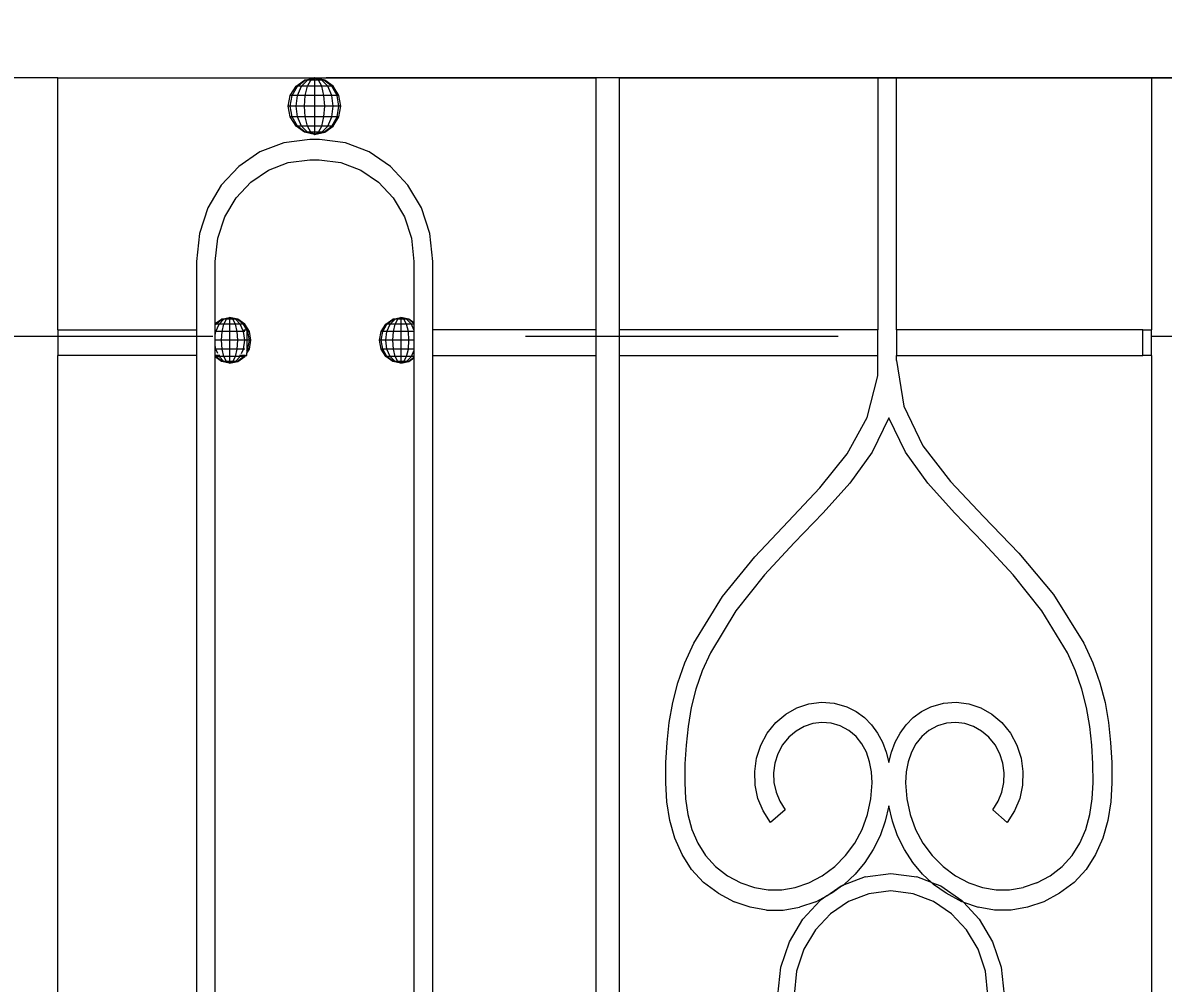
# Model space of a CAD drawing. Header units: millimetres. Extents: x 1832547 to 2001569, y -558009 to -417808.
# Drawn here: x 1914503.9 to 1914959.8, y -552157.8 to -551773.8 of the extents above; entities that cross this region are included whole.
import ezdxf

# ---------------------------------------------------------------- set-up
doc = ezdxf.new("R2010")
doc.units = ezdxf.units.MM
doc.header["$MEASUREMENT"] = 0
doc.linetypes.add('CENTER', pattern=[2, 1.25, -0.25, 0.25, -0.25])
doc.layers.get('0').update_dxf_attribs({"linetype": 'CONTINUOUS'})
doc.layers.get('DEFPOINTS').update_dxf_attribs({"linetype": 'CONTINUOUS'})
for name, color, linetype, lineweight in [('CA.dim 08', 8, 'CONTINUOUS', 13), ('CA.tim 67', 67, 'CENTER', 9), ('CA_manh 08', 8, 'CONTINUOUS', 9)]:
    doc.layers.add(name, color=color, linetype=linetype, lineweight=lineweight)
doc.styles.get("Standard").update_dxf_attribs({"font": 'roman.shx'})
doc.dimstyles.new('CA 70', dxfattribs={"dimscale": 0.7, "dimtxt": 220, "dimasz": 60, "dimexe": 160, "dimexo": 0, "dimgap": 30, "dimtad": 1, "dimdec": 0, "dimrnd": 5, "dimzin": 0, "dimdsep": 46, "dimtxsty": 'Standard', "dimblk": 'ARCHTICK', "dimcen": 0.09, "dimdle": 160, "dimclrd": 256, "dimclre": 256, "dimclrt": 255, "dimadec": 0, "dimazin": 0, "dimtfac": 1, "dimtdec": 0, "dimtix": 1, "dimtmove": 2, "dimatfit": 3, "dimldrblk": 'DOT', "dimfxl": 600, "dimfxlon": 1, "dimtolj": 1, "dimtzin": 0, "dimarcsym": 0})

# ---------------------------------------------------------------- blocks, each defined once
blk = doc.blocks.new('_ArchTick')
at = {"color": 1, "linetype": 'ByBlock', "const_width": 0.15}
blk.add_lwpolyline([(-0.5, -0.5), (0.5, 0.5)], dxfattribs=at)
blk = doc.blocks.new('*D474')
at = {"layer": 'CA.dim 08', "lineweight": -2, "transparency": 16777216}
for p, q in [((1912124.45, -550893.88), (1912124.45, -552011.24)), ((1912544.45, -551005.88), (1912012.45, -551005.88)), ((1912544.45, -551899.24), (1912012.45, -551899.24))]:
    blk.add_line(p, q, dxfattribs=at)
at = {"layer": 'DEFPOINTS', "color": 0, "transparency": 16777216}
for p in [(1916980.59, -551005.88), (1912124.45, -551899.24), (1917028.56, -551899.24)]:
    blk.add_point(p, dxfattribs=at)
at = {"layer": 'CA.dim 08', "lineweight": -2, "transparency": 16777216, "xscale": 42, "yscale": 42, "zscale": 42}
for p, rotation in [((1912124.45, -551005.88), 90), ((1912124.45, -551899.24), 270)]:
    blk.add_blockref('_ArchTick', p, dxfattribs=dict(at, rotation=rotation))
at = {"layer": 'CA.dim 08', "color": 255, "transparency": 16777216, "insert": (1912026.45, -551452.56), "char_height": 154, "attachment_point": 5, "rotation": 90}
blk.add_mtext('\\A1;895', dxfattribs=at)
blk = doc.blocks.new('_DOT')
at = {"color": 1, "linetype": 'ByBlock'}
blk.add_line((-0.5, 0), (-1, 0), dxfattribs=at)
at = {"color": 1, "linetype": 'ByBlock', "const_width": 0.5}
blk.add_lwpolyline([(-0.25, 0, 1), (0.25, 0, 1)], format="xyb", close=True, dxfattribs=at)
blk = doc.blocks.new('*D475')
at = {"layer": 'CA.dim 08', "lineweight": -2, "transparency": 16777216}
for p, q in [((1912124.45, -551787.24), (1912124.45, -552811.24)), ((1912544.45, -551899.24), (1912012.45, -551899.24)), ((1912502.02, -552699.24), (1912012.45, -552699.24))]:
    blk.add_line(p, q, dxfattribs=at)
at = {"layer": 'DEFPOINTS', "color": 0, "transparency": 16777216}
for p in [(1917028.56, -551899.24), (1912124.45, -552699.24), (1912502.02, -552699.24)]:
    blk.add_point(p, dxfattribs=at)
at = {"layer": 'CA.dim 08', "lineweight": -2, "transparency": 16777216, "xscale": 42, "yscale": 42, "zscale": 42}
for p, rotation in [((1912124.45, -551899.24), 90), ((1912124.45, -552699.24), 270)]:
    blk.add_blockref('_ArchTick', p, dxfattribs=dict(at, rotation=rotation))
at = {"layer": 'CA.dim 08', "color": 255, "transparency": 16777216, "insert": (1912026.45, -552299.24), "char_height": 154, "attachment_point": 5, "rotation": 90}
blk.add_mtext('\\A1;800', dxfattribs=at)

msp = doc.modelspace()

# ---------------------------------------------------------------- linework, layer by layer
at = {"layer": 'CA.tim 67', "ltscale": 500}
msp.add_lwpolyline([(1918579.83, -551899.24), (1907995.92, -551899.24)], dxfattribs=at)
at = {"layer": 'CA_manh 08'}
for p, q in [((1914517.83, -551795.88), (1914489.9, -551795.88)), ((1914517.83, -551896.65), (1914517.83, -551795.88)), ((1914517.83, -551795.88), (1914620.54, -551795.88)), ((1914616.51, -551796.74), (1914620.54, -551795.88)), ((1914616.82, -551796.74), (1914620.54, -551795.88)), ((1914617.69, -551796.74), (1914620.54, -551795.88)), ((1914619, -551796.74), (1914620.54, -551795.88)), ((1914620.54, -551795.88), (1914620.54, -551796.74)), ((1914622.08, -551796.74), (1914620.54, -551795.88)), ((1914623.38, -551796.74), (1914620.54, -551795.88)), ((1914624.26, -551796.74), (1914620.54, -551795.88)), ((1914624.56, -551796.74), (1914620.54, -551795.88)), ((1914620.54, -551795.88), (1914733, -551795.88)), ((1915220.01, -551795.88), (1914625.09, -551795.88)), ((1914742.46, -551795.88), (1914733, -551795.88)), ((1914733, -551795.88), (1914733, -551896.65)), ((1914742.46, -551795.88), (1914845.66, -551795.88)), ((1914742.46, -551896.65), (1914742.46, -551795.88)), ((1914845.66, -551795.88), (1914845.66, -551896.65)), ((1914845.66, -551795.88), (1914853.23, -551795.88)), ((1914853.23, -551896.65), (1914853.23, -551795.88)), ((1914853.23, -551795.88), (1914955.08, -551795.88)), ((1914955.08, -551795.88), (1914964.53, -551795.88)), ((1914955.08, -551795.88), (1914955.08, -551896.65)), ((1914610.82, -551802.85), (1914613.1, -551799.19)), ((1914611.56, -551802.85), (1914613.67, -551799.19)), ((1914613.1, -551799.19), (1914616.51, -551796.74)), ((1914613.67, -551799.19), (1914613.1, -551799.19)), ((1914613.67, -551799.19), (1914616.82, -551796.74)), ((1914615.28, -551799.19), (1914613.67, -551799.19)), ((1914613.67, -551802.85), (1914615.28, -551799.19)), ((1914615.28, -551799.19), (1914617.69, -551796.74)), ((1914617.69, -551799.19), (1914615.28, -551799.19)), ((1914616.82, -551796.74), (1914616.51, -551796.74)), ((1914617.69, -551796.74), (1914616.82, -551796.74)), ((1914616.82, -551802.85), (1914617.69, -551799.19)), ((1914619, -551796.74), (1914617.69, -551796.74)), ((1914617.69, -551799.19), (1914619, -551796.74)), ((1914620.54, -551799.19), (1914617.69, -551799.19)), ((1914620.54, -551796.74), (1914619, -551796.74)), ((1914622.08, -551796.74), (1914620.54, -551796.74)), ((1914620.54, -551796.74), (1914620.54, -551799.19)), ((1914623.38, -551799.19), (1914620.54, -551799.19)), ((1914620.54, -551799.19), (1914620.54, -551802.85)), ((1914623.38, -551796.74), (1914622.08, -551796.74)), ((1914623.38, -551799.19), (1914622.08, -551796.74)), ((1914624.26, -551796.74), (1914623.38, -551796.74)), ((1914625.8, -551799.19), (1914623.38, -551796.74)), ((1914625.8, -551799.19), (1914623.38, -551799.19)), ((1914624.26, -551802.85), (1914623.38, -551799.19)), ((1914624.56, -551796.74), (1914624.26, -551796.74)), ((1914627.41, -551799.19), (1914624.26, -551796.74)), ((1914627.97, -551799.19), (1914624.56, -551796.74)), ((1914627.41, -551799.19), (1914625.8, -551799.19)), ((1914627.41, -551802.85), (1914625.8, -551799.19)), ((1914627.97, -551799.19), (1914627.41, -551799.19)), ((1914629.51, -551802.85), (1914627.41, -551799.19)), ((1914630.25, -551802.85), (1914627.97, -551799.19)), ((1914610.02, -551807.17), (1914610.82, -551802.85)), ((1914611.56, -551802.85), (1914610.82, -551802.85)), ((1914610.82, -551807.17), (1914611.56, -551802.85)), ((1914613.67, -551802.85), (1914611.56, -551802.85)), ((1914613.1, -551807.17), (1914613.67, -551802.85)), ((1914616.82, -551802.85), (1914613.67, -551802.85)), ((1914616.51, -551807.17), (1914616.82, -551802.85)), ((1914620.54, -551802.85), (1914616.82, -551802.85)), ((1914624.26, -551802.85), (1914620.54, -551802.85)), ((1914620.54, -551802.85), (1914620.54, -551807.17)), ((1914627.41, -551802.85), (1914624.26, -551802.85)), ((1914624.56, -551807.17), (1914624.26, -551802.85)), ((1914629.51, -551802.85), (1914627.41, -551802.85)), ((1914627.97, -551807.17), (1914627.41, -551802.85)), ((1914630.25, -551802.85), (1914629.51, -551802.85)), ((1914630.25, -551807.17), (1914629.51, -551802.85)), ((1914631.05, -551807.17), (1914630.25, -551802.85)), ((1914610.82, -551807.17), (1914610.02, -551807.17)), ((1914610.82, -551811.5), (1914610.02, -551807.17)), ((1914613.1, -551807.17), (1914610.82, -551807.17)), ((1914611.56, -551811.5), (1914610.82, -551807.17)), ((1914616.51, -551807.17), (1914613.1, -551807.17)), ((1914613.67, -551811.5), (1914613.1, -551807.17)), ((1914620.54, -551807.17), (1914616.51, -551807.17)), ((1914616.82, -551811.5), (1914616.51, -551807.17)), ((1914624.56, -551807.17), (1914620.54, -551807.17)), ((1914620.54, -551807.17), (1914620.54, -551811.5)), ((1914624.26, -551811.5), (1914624.56, -551807.17)), ((1914627.97, -551807.17), (1914624.56, -551807.17)), ((1914627.41, -551811.5), (1914627.97, -551807.17)), ((1914630.25, -551807.17), (1914627.97, -551807.17)), ((1914629.51, -551811.5), (1914630.25, -551807.17)), ((1914631.05, -551807.17), (1914630.25, -551807.17)), ((1914630.25, -551811.5), (1914631.05, -551807.17)), ((1914611.56, -551811.5), (1914610.82, -551811.5)), ((1914613.1, -551815.16), (1914610.82, -551811.5)), ((1914613.67, -551811.5), (1914611.56, -551811.5)), ((1914613.67, -551815.16), (1914611.56, -551811.5)), ((1914616.82, -551811.5), (1914613.67, -551811.5)), ((1914615.28, -551815.16), (1914613.67, -551811.5)), ((1914620.54, -551811.5), (1914616.82, -551811.5)), ((1914617.69, -551815.16), (1914616.82, -551811.5)), ((1914624.26, -551811.5), (1914620.54, -551811.5)), ((1914620.54, -551811.5), (1914620.54, -551815.16)), ((1914623.38, -551815.16), (1914624.26, -551811.5)), ((1914627.41, -551811.5), (1914624.26, -551811.5)), ((1914625.8, -551815.16), (1914627.41, -551811.5)), ((1914629.51, -551811.5), (1914627.41, -551811.5)), ((1914627.41, -551815.16), (1914629.51, -551811.5)), ((1914627.97, -551815.16), (1914630.25, -551811.5)), ((1914630.25, -551811.5), (1914629.51, -551811.5)), ((1914613.67, -551815.16), (1914613.1, -551815.16)), ((1914616.51, -551817.61), (1914613.1, -551815.16)), ((1914615.28, -551815.16), (1914613.67, -551815.16)), ((1914616.82, -551817.61), (1914613.67, -551815.16)), ((1914617.69, -551815.16), (1914615.28, -551815.16)), ((1914617.69, -551817.61), (1914615.28, -551815.16)), ((1914616.82, -551817.61), (1914616.51, -551817.61)), ((1914620.54, -551818.47), (1914616.51, -551817.61)), ((1914617.69, -551817.61), (1914616.82, -551817.61)), ((1914620.54, -551818.47), (1914616.82, -551817.61)), ((1914620.54, -551815.16), (1914617.69, -551815.16)), ((1914619, -551817.61), (1914617.69, -551815.16)), ((1914619, -551817.61), (1914617.69, -551817.61)), ((1914620.54, -551818.47), (1914617.69, -551817.61)), ((1914620.54, -551817.61), (1914619, -551817.61)), ((1914620.54, -551818.47), (1914619, -551817.61)), ((1914623.38, -551815.16), (1914620.54, -551815.16)), ((1914620.54, -551815.16), (1914620.54, -551817.61)), ((1914622.08, -551817.61), (1914620.54, -551817.61)), ((1914620.54, -551817.61), (1914620.54, -551818.47)), ((1914620.54, -551818.47), (1914624.56, -551817.61)), ((1914620.54, -551818.47), (1914624.26, -551817.61)), ((1914620.54, -551818.47), (1914623.38, -551817.61)), ((1914620.54, -551818.47), (1914622.08, -551817.61)), ((1914622.08, -551817.61), (1914623.38, -551815.16)), ((1914623.38, -551817.61), (1914622.08, -551817.61)), ((1914625.8, -551815.16), (1914623.38, -551815.16)), ((1914623.38, -551817.61), (1914625.8, -551815.16)), ((1914624.26, -551817.61), (1914623.38, -551817.61)), ((1914624.26, -551817.61), (1914627.41, -551815.16)), ((1914624.56, -551817.61), (1914624.26, -551817.61)), ((1914624.56, -551817.61), (1914627.97, -551815.16)), ((1914627.41, -551815.16), (1914625.8, -551815.16)), ((1914627.41, -551815.16), (1914627.97, -551815.16)), ((1914608.25, -551821.79), (1914598.7, -551825.47)), ((1914618.65, -551820.5), (1914608.25, -551821.79)), ((1914622.43, -551820.5), (1914618.65, -551820.5)), ((1914632.84, -551821.79), (1914622.43, -551820.5)), ((1914642.39, -551825.47), (1914632.84, -551821.79)), ((1914598.7, -551825.47), (1914590.27, -551831.23)), ((1914650.82, -551831.23), (1914642.39, -551825.47)), ((1914590.27, -551831.23), (1914583.23, -551838.78)), ((1914602.04, -551832.77), (1914610, -551829.71)), ((1914610, -551829.71), (1914618.68, -551828.63)), ((1914618.68, -551828.63), (1914622.4, -551828.63)), ((1914622.4, -551828.63), (1914631.08, -551829.71)), ((1914631.08, -551829.71), (1914639.05, -551832.77)), ((1914657.85, -551838.78), (1914650.82, -551831.23)), ((1914595.01, -551837.58), (1914602.04, -551832.77)), ((1914639.05, -551832.77), (1914646.08, -551837.57)), ((1914583.23, -551838.78), (1914577.87, -551847.84)), ((1914589.14, -551843.88), (1914595.01, -551837.58)), ((1914646.08, -551837.57), (1914651.94, -551843.87)), ((1914663.22, -551847.84), (1914657.85, -551838.78)), ((1914584.67, -551851.43), (1914589.14, -551843.88)), ((1914651.94, -551843.87), (1914656.42, -551851.43)), ((1914577.87, -551847.84), (1914574.45, -551858.1)), ((1914666.64, -551858.1), (1914663.22, -551847.84)), ((1914581.82, -551859.99), (1914584.67, -551851.43)), ((1914656.42, -551851.43), (1914659.27, -551859.99)), ((1914574.45, -551858.1), (1914573.25, -551869.27)), ((1914580.82, -551869.31), (1914581.82, -551859.99)), ((1914659.27, -551859.99), (1914660.27, -551869.31)), ((1914667.84, -551869.27), (1914666.64, -551858.1)), ((1914573.25, -551869.27), (1914573.25, -551896.65)), ((1914580.82, -551894.11), (1914580.82, -551869.31)), ((1914660.27, -551869.31), (1914660.27, -551893.75)), ((1914667.84, -551896.65), (1914667.84, -551869.27)), ((1914583.31, -551892.32), (1914586.57, -551891.62)), ((1914583.56, -551892.32), (1914586.57, -551891.62)), ((1914584.27, -551892.32), (1914586.57, -551891.62)), ((1914585.32, -551892.32), (1914586.57, -551891.62)), ((1914586.57, -551891.62), (1914586.57, -551892.32)), ((1914589.83, -551892.32), (1914586.57, -551891.62)), ((1914589.58, -551892.32), (1914586.57, -551891.62)), ((1914588.87, -551892.32), (1914586.57, -551891.62)), ((1914587.82, -551892.32), (1914586.57, -551891.62)), ((1914651.76, -551892.32), (1914655.02, -551891.62)), ((1914652.01, -551892.32), (1914655.02, -551891.62)), ((1914652.71, -551892.32), (1914655.02, -551891.62)), ((1914653.77, -551892.32), (1914655.02, -551891.62)), ((1914655.02, -551891.62), (1914655.02, -551892.32)), ((1914658.27, -551892.32), (1914655.02, -551891.62)), ((1914658.03, -551892.32), (1914655.02, -551891.62)), ((1914657.32, -551892.32), (1914655.02, -551891.62)), ((1914656.26, -551892.32), (1914655.02, -551891.62)), ((1914580.82, -551894.11), (1914583.31, -551892.32)), ((1914580.82, -551894.3), (1914580.82, -551894.11)), ((1914581.01, -551894.3), (1914580.82, -551894.3)), ((1914580.82, -551894.64), (1914581.01, -551894.3)), ((1914580.82, -551894.64), (1914580.82, -551894.3)), ((1914580.82, -551896.65), (1914580.82, -551894.64)), ((1914581.01, -551894.3), (1914583.56, -551892.32)), ((1914582.32, -551894.3), (1914581.01, -551894.3)), ((1914581.01, -551897.27), (1914582.32, -551894.3)), ((1914582.32, -551894.3), (1914584.27, -551892.32)), ((1914584.27, -551894.3), (1914582.32, -551894.3)), ((1914583.56, -551892.32), (1914583.31, -551892.32)), ((1914584.27, -551892.32), (1914583.56, -551892.32)), ((1914583.56, -551897.27), (1914584.27, -551894.3)), ((1914585.32, -551892.32), (1914584.27, -551892.32)), ((1914584.27, -551894.3), (1914585.32, -551892.32)), ((1914586.57, -551894.3), (1914584.27, -551894.3)), ((1914586.57, -551892.32), (1914585.32, -551892.32)), ((1914587.82, -551892.32), (1914586.57, -551892.32)), ((1914586.57, -551892.32), (1914586.57, -551894.3)), ((1914588.87, -551894.3), (1914586.57, -551894.3)), ((1914586.57, -551894.3), (1914586.57, -551897.27)), ((1914588.87, -551892.32), (1914587.82, -551892.32)), ((1914588.87, -551894.3), (1914587.82, -551892.32)), ((1914589.58, -551892.32), (1914588.87, -551892.32)), ((1914590.83, -551894.3), (1914588.87, -551892.32)), ((1914590.83, -551894.3), (1914588.87, -551894.3)), ((1914589.58, -551897.27), (1914588.87, -551894.3)), ((1914589.58, -551892.32), (1914589.83, -551892.32)), ((1914592.13, -551894.3), (1914589.58, -551892.32)), ((1914592.59, -551894.3), (1914589.83, -551892.32)), ((1914592.13, -551894.3), (1914590.83, -551894.3)), ((1914592.13, -551897.27), (1914590.83, -551894.3)), ((1914592.59, -551894.3), (1914592.13, -551894.3)), ((1914593.43, -551896.65), (1914592.13, -551894.3)), ((1914594.44, -551897.27), (1914592.59, -551894.3)), ((1914647.15, -551897.27), (1914649, -551894.3)), ((1914647.75, -551897.27), (1914649.45, -551894.3)), ((1914649, -551894.3), (1914651.76, -551892.32)), ((1914649.45, -551894.3), (1914649, -551894.3)), ((1914649.45, -551894.3), (1914652.01, -551892.32)), ((1914650.76, -551894.3), (1914649.45, -551894.3)), ((1914649.45, -551897.27), (1914650.76, -551894.3)), ((1914650.76, -551894.3), (1914652.71, -551892.32)), ((1914652.71, -551894.3), (1914650.76, -551894.3)), ((1914652.01, -551892.32), (1914651.76, -551892.32)), ((1914652.71, -551892.32), (1914652.01, -551892.32)), ((1914652.01, -551897.27), (1914652.71, -551894.3)), ((1914653.77, -551892.32), (1914652.71, -551892.32)), ((1914652.71, -551894.3), (1914653.77, -551892.32)), ((1914655.02, -551894.3), (1914652.71, -551894.3)), ((1914655.02, -551892.32), (1914653.77, -551892.32)), ((1914656.26, -551892.32), (1914655.02, -551892.32)), ((1914655.02, -551892.32), (1914655.02, -551894.3)), ((1914657.32, -551894.3), (1914655.02, -551894.3)), ((1914655.02, -551894.3), (1914655.02, -551897.27)), ((1914657.32, -551892.32), (1914656.26, -551892.32)), ((1914657.32, -551894.3), (1914656.26, -551892.32)), ((1914658.03, -551892.32), (1914657.32, -551892.32)), ((1914659.27, -551894.3), (1914657.32, -551892.32)), ((1914659.27, -551894.3), (1914657.32, -551894.3)), ((1914658.03, -551897.27), (1914657.32, -551894.3)), ((1914658.03, -551892.32), (1914658.27, -551892.32)), ((1914660.27, -551894.06), (1914658.03, -551892.32)), ((1914660.27, -551893.75), (1914658.27, -551892.32)), ((1914660.27, -551894.3), (1914659.27, -551894.3)), ((1914660.27, -551896.57), (1914659.27, -551894.3)), ((1914660.27, -551893.75), (1914660.27, -551894.06)), ((1914660.27, -551894.06), (1914660.27, -551894.3)), ((1914660.27, -551894.3), (1914660.27, -551896.57)), ((1914517.83, -551896.65), (1914573.25, -551896.65)), ((1914517.83, -551896.65), (1914517.83, -551906.81)), ((1914573.25, -551896.65), (1914573.25, -551906.81)), ((1914580.82, -551896.65), (1914580.94, -551896.65)), ((1914580.82, -551897.27), (1914580.82, -551896.65)), ((1914581.01, -551897.27), (1914580.82, -551897.27)), ((1914580.82, -551898.74), (1914581.01, -551897.27)), ((1914580.82, -551898.74), (1914580.82, -551897.27)), ((1914580.82, -551900.77), (1914580.82, -551898.74)), ((1914583.31, -551900.77), (1914580.82, -551900.77)), ((1914580.82, -551902.79), (1914580.82, -551900.77)), ((1914583.56, -551897.27), (1914581.01, -551897.27)), ((1914583.31, -551900.77), (1914583.56, -551897.27)), ((1914586.57, -551900.77), (1914583.31, -551900.77)), ((1914583.56, -551904.27), (1914583.31, -551900.77)), ((1914586.57, -551897.27), (1914583.56, -551897.27)), ((1914589.58, -551897.27), (1914586.57, -551897.27)), ((1914586.57, -551897.27), (1914586.57, -551900.77)), ((1914589.83, -551900.77), (1914586.57, -551900.77)), ((1914586.57, -551900.77), (1914586.57, -551904.27)), ((1914592.13, -551897.27), (1914589.58, -551897.27)), ((1914589.83, -551900.77), (1914589.58, -551897.27)), ((1914589.58, -551904.27), (1914589.83, -551900.77)), ((1914592.59, -551900.77), (1914589.83, -551900.77)), ((1914592.66, -551897.27), (1914592.13, -551897.27)), ((1914592.59, -551900.77), (1914592.13, -551897.27)), ((1914592.13, -551904.27), (1914592.59, -551900.77)), ((1914592.21, -551896.65), (1914593.43, -551896.65)), ((1914593.43, -551900.77), (1914592.59, -551900.77)), ((1914593.84, -551897.27), (1914593.43, -551896.65)), ((1914593.43, -551896.65), (1914593.43, -551897.27)), ((1914593.84, -551897.27), (1914593.43, -551897.27)), ((1914593.43, -551897.27), (1914593.43, -551900.77)), ((1914594.44, -551900.77), (1914593.43, -551900.77)), ((1914593.43, -551900.77), (1914593.43, -551904.27)), ((1914594.44, -551897.27), (1914593.84, -551897.27)), ((1914594.44, -551900.77), (1914593.84, -551897.27)), ((1914593.84, -551904.27), (1914594.44, -551900.77)), ((1914595.08, -551900.77), (1914594.44, -551897.27)), ((1914595.08, -551900.77), (1914594.44, -551900.77)), ((1914594.44, -551904.27), (1914595.08, -551900.77)), ((1914646.5, -551900.77), (1914647.15, -551897.27)), ((1914647.15, -551900.77), (1914646.5, -551900.77)), ((1914647.15, -551904.27), (1914646.5, -551900.77)), ((1914647.75, -551897.27), (1914647.15, -551897.27)), ((1914647.15, -551900.77), (1914647.75, -551897.27)), ((1914649, -551900.77), (1914647.15, -551900.77)), ((1914647.75, -551904.27), (1914647.15, -551900.77)), ((1914649.45, -551897.27), (1914647.75, -551897.27)), ((1914649, -551900.77), (1914649.45, -551897.27)), ((1914651.76, -551900.77), (1914649, -551900.77)), ((1914649.45, -551904.27), (1914649, -551900.77)), ((1914652.01, -551897.27), (1914649.45, -551897.27)), ((1914651.76, -551900.77), (1914652.01, -551897.27)), ((1914655.02, -551900.77), (1914651.76, -551900.77)), ((1914652.01, -551904.27), (1914651.76, -551900.77)), ((1914655.02, -551897.27), (1914652.01, -551897.27)), ((1914658.03, -551897.27), (1914655.02, -551897.27)), ((1914655.02, -551897.27), (1914655.02, -551900.77)), ((1914658.27, -551900.77), (1914655.02, -551900.77)), ((1914655.02, -551900.77), (1914655.02, -551904.27)), ((1914660.27, -551897.27), (1914658.03, -551897.27)), ((1914658.27, -551900.77), (1914658.03, -551897.27)), ((1914658.03, -551904.27), (1914658.27, -551900.77)), ((1914660.27, -551900.77), (1914658.27, -551900.77)), ((1914660.27, -551896.57), (1914660.27, -551897.27)), ((1914660.27, -551897.27), (1914660.27, -551900.77)), ((1914660.27, -551900.77), (1914660.27, -551904.27)), ((1914733, -551896.65), (1914667.84, -551896.65)), ((1914667.84, -551906.81), (1914667.84, -551896.65)), ((1914733, -551896.65), (1914733, -551906.81)), ((1914845.66, -551896.65), (1914742.46, -551896.65)), ((1914742.46, -551906.81), (1914742.46, -551896.65)), ((1914845.66, -551906.81), (1914845.66, -551896.65)), ((1914951.65, -551896.65), (1914853.23, -551896.65)), ((1914853.23, -551896.65), (1914853.23, -551906.81)), ((1914951.65, -551906.81), (1914951.65, -551896.65)), ((1914951.65, -551896.65), (1914955.08, -551896.65)), ((1914955.08, -551906.81), (1914955.08, -551896.65)), ((1914581.01, -551904.27), (1914580.82, -551902.79)), ((1914580.82, -551904.27), (1914580.82, -551902.79)), ((1914581.01, -551904.27), (1914580.82, -551904.27)), ((1914580.82, -551906.81), (1914580.82, -551904.27)), ((1914583.56, -551904.27), (1914581.01, -551904.27)), ((1914581.8, -551906.07), (1914581.01, -551904.27)), ((1914586.57, -551904.27), (1914583.56, -551904.27)), ((1914584.27, -551907.23), (1914583.56, -551904.27)), ((1914589.58, -551904.27), (1914586.57, -551904.27)), ((1914586.57, -551904.27), (1914586.57, -551907.23)), ((1914588.87, -551907.23), (1914589.58, -551904.27)), ((1914592.13, -551904.27), (1914589.58, -551904.27)), ((1914591.34, -551906.07), (1914592.13, -551904.27)), ((1914592.66, -551904.27), (1914592.13, -551904.27)), ((1914593.84, -551904.27), (1914593.43, -551904.27)), ((1914593.43, -551905.88), (1914594.44, -551904.27)), ((1914593.43, -551904.97), (1914593.84, -551904.27)), ((1914593.43, -551904.27), (1914593.43, -551904.97)), ((1914593.43, -551904.97), (1914593.43, -551905.88)), ((1914594.44, -551904.27), (1914593.84, -551904.27)), ((1914647.75, -551904.27), (1914647.15, -551904.27)), ((1914649, -551907.23), (1914647.15, -551904.27)), ((1914649.45, -551904.27), (1914647.75, -551904.27)), ((1914649.45, -551907.23), (1914647.75, -551904.27)), ((1914652.01, -551904.27), (1914649.45, -551904.27)), ((1914650.76, -551907.23), (1914649.45, -551904.27)), ((1914655.02, -551904.27), (1914652.01, -551904.27)), ((1914652.71, -551907.23), (1914652.01, -551904.27)), ((1914658.03, -551904.27), (1914655.02, -551904.27)), ((1914655.02, -551904.27), (1914655.02, -551907.23)), ((1914657.32, -551907.23), (1914658.03, -551904.27)), ((1914660.27, -551904.27), (1914658.03, -551904.27)), ((1914659.27, -551907.23), (1914660.27, -551904.97)), ((1914660.27, -551904.27), (1914660.27, -551904.97)), ((1914660.27, -551904.97), (1914660.27, -551907.23)), ((1914573.25, -551906.81), (1914517.83, -551906.81)), ((1914517.83, -552419.08), (1914517.83, -551906.81)), ((1914573.25, -551906.81), (1914573.25, -552419.08)), ((1914582.13, -551906.81), (1914580.82, -551906.81)), ((1914580.82, -551906.9), (1914580.82, -551906.81)), ((1914581.01, -551907.23), (1914580.82, -551906.9)), ((1914580.82, -551907.23), (1914580.82, -551906.9)), ((1914581.01, -551907.23), (1914580.82, -551907.23)), ((1914580.82, -551907.42), (1914580.82, -551907.23)), ((1914583.31, -551909.22), (1914580.82, -551907.42)), ((1914580.82, -552417.31), (1914580.82, -551907.42)), ((1914582.32, -551907.23), (1914581.01, -551907.23)), ((1914583.56, -551909.22), (1914581.01, -551907.23)), ((1914582.32, -551907.23), (1914582.13, -551906.81)), ((1914582.61, -551906.81), (1914582.13, -551906.81)), ((1914584.27, -551907.23), (1914582.32, -551907.23)), ((1914584.27, -551909.22), (1914582.32, -551907.23)), ((1914583.56, -551909.22), (1914583.31, -551909.22)), ((1914586.57, -551909.91), (1914583.31, -551909.22)), ((1914584.27, -551909.22), (1914583.56, -551909.22)), ((1914586.57, -551909.91), (1914583.56, -551909.22)), ((1914586.57, -551907.23), (1914584.27, -551907.23)), ((1914585.32, -551909.22), (1914584.27, -551907.23)), ((1914585.32, -551909.22), (1914584.27, -551909.22)), ((1914586.57, -551909.91), (1914584.27, -551909.22)), ((1914586.57, -551909.22), (1914585.32, -551909.22)), ((1914586.57, -551909.91), (1914585.32, -551909.22)), ((1914588.87, -551907.23), (1914586.57, -551907.23)), ((1914586.57, -551907.23), (1914586.57, -551909.22)), ((1914587.82, -551909.22), (1914586.57, -551909.22)), ((1914586.57, -551909.22), (1914586.57, -551909.91)), ((1914586.57, -551909.91), (1914589.83, -551909.22)), ((1914586.57, -551909.91), (1914589.58, -551909.22)), ((1914586.57, -551909.91), (1914588.87, -551909.22)), ((1914586.57, -551909.91), (1914587.82, -551909.22)), ((1914587.82, -551909.22), (1914588.87, -551907.23)), ((1914588.87, -551909.22), (1914587.82, -551909.22)), ((1914590.83, -551907.23), (1914588.87, -551907.23)), ((1914588.87, -551909.22), (1914590.83, -551907.23)), ((1914589.58, -551909.22), (1914588.87, -551909.22)), ((1914589.58, -551909.22), (1914592.13, -551907.23)), ((1914589.83, -551909.22), (1914589.58, -551909.22)), ((1914589.83, -551909.22), (1914592.59, -551907.23)), ((1914591.01, -551906.81), (1914590.53, -551906.81)), ((1914590.83, -551907.23), (1914591.01, -551906.81)), ((1914592.13, -551907.23), (1914590.83, -551907.23)), ((1914592.38, -551906.81), (1914591.01, -551906.81)), ((1914592.13, -551907.23), (1914592.38, -551906.81)), ((1914592.13, -551907.23), (1914592.59, -551907.23)), ((1914592.86, -551906.81), (1914592.38, -551906.81)), ((1914592.59, -551907.23), (1914592.86, -551906.81)), ((1914592.86, -551906.81), (1914593.43, -551906.81)), ((1914593.43, -551906.81), (1914593.43, -551905.88)), ((1914649.45, -551907.23), (1914649, -551907.23)), ((1914651.76, -551909.22), (1914649, -551907.23)), ((1914650.76, -551907.23), (1914649.45, -551907.23)), ((1914652.01, -551909.22), (1914649.45, -551907.23)), ((1914652.71, -551907.23), (1914650.76, -551907.23)), ((1914652.71, -551909.22), (1914650.76, -551907.23)), ((1914652.01, -551909.22), (1914651.76, -551909.22)), ((1914655.02, -551909.91), (1914651.76, -551909.22)), ((1914652.71, -551909.22), (1914652.01, -551909.22)), ((1914655.02, -551909.91), (1914652.01, -551909.22)), ((1914655.02, -551907.23), (1914652.71, -551907.23)), ((1914653.77, -551909.22), (1914652.71, -551907.23)), ((1914653.77, -551909.22), (1914652.71, -551909.22)), ((1914655.02, -551909.91), (1914652.71, -551909.22)), ((1914655.02, -551909.22), (1914653.77, -551909.22)), ((1914655.02, -551909.91), (1914653.77, -551909.22)), ((1914657.32, -551907.23), (1914655.02, -551907.23)), ((1914655.02, -551907.23), (1914655.02, -551909.22)), ((1914656.26, -551909.22), (1914655.02, -551909.22)), ((1914655.02, -551909.22), (1914655.02, -551909.91)), ((1914655.02, -551909.91), (1914658.27, -551909.22)), ((1914655.02, -551909.91), (1914658.03, -551909.22)), ((1914655.02, -551909.91), (1914657.32, -551909.22)), ((1914655.02, -551909.91), (1914656.26, -551909.22)), ((1914656.26, -551909.22), (1914657.32, -551907.23)), ((1914657.32, -551909.22), (1914656.26, -551909.22)), ((1914659.27, -551907.23), (1914657.32, -551907.23)), ((1914657.32, -551909.22), (1914659.27, -551907.23)), ((1914658.03, -551909.22), (1914657.32, -551909.22)), ((1914658.03, -551909.22), (1914660.27, -551907.47)), ((1914658.27, -551909.22), (1914658.03, -551909.22)), ((1914658.27, -551909.22), (1914660.27, -551907.78)), ((1914660.27, -551907.23), (1914659.27, -551907.23)), ((1914660.27, -551907.23), (1914660.27, -551907.47)), ((1914660.27, -551907.47), (1914660.27, -551907.78)), ((1914660.27, -551907.78), (1914660.27, -552423.97)), ((1914667.84, -551906.81), (1914733, -551906.81)), ((1914667.84, -552419.08), (1914667.84, -551906.81)), ((1914733, -551906.81), (1914733, -552419.08)), ((1914742.46, -551906.81), (1914845.66, -551906.81)), ((1914742.46, -552419.08), (1914742.46, -551906.81)), ((1914845.66, -551914.97), (1914845.66, -551906.81)), ((1914853.23, -551908.8), (1914853.23, -551906.81)), ((1914853.23, -551906.81), (1914951.65, -551906.81)), ((1914853.23, -551908.8), (1914856.07, -551927.11)), ((1914955.08, -551906.81), (1914951.65, -551906.81)), ((1914955.08, -551906.81), (1914955.08, -552419.08)), ((1914841.51, -551931.59), (1914845.66, -551914.97)), ((1914856.07, -551927.11), (1914863.66, -551942.9)), ((1914833.45, -551946.21), (1914841.51, -551931.59)), ((1914850.12, -551931.82), (1914843.5, -551945.53)), ((1914856.74, -551945.53), (1914850.12, -551931.82)), ((1914822.57, -551959.76), (1914833.45, -551946.21)), ((1914843.5, -551945.53), (1914834.51, -551957.93)), ((1914865.74, -551957.93), (1914856.74, -551945.53)), ((1914863.66, -551942.9), (1914874.71, -551957.25)), ((1914809.93, -551973.16), (1914822.57, -551959.76)), ((1914834.51, -551957.93), (1914823.85, -551969.74)), ((1914876.4, -551969.74), (1914865.74, -551957.93)), ((1914874.71, -551957.25), (1914887.96, -551971.23)), ((1914796.59, -551987.36), (1914809.93, -551973.16)), ((1914823.85, -551969.74), (1914812.23, -551981.7)), ((1914888.01, -551981.7), (1914876.4, -551969.74)), ((1914887.96, -551971.23), (1914902.12, -551985.94)), ((1914812.23, -551981.7), (1914800.37, -551994.53)), ((1914899.88, -551994.53), (1914888.01, -551981.7)), ((1914783.64, -552003.26), (1914796.59, -551987.36)), ((1914902.12, -551985.94), (1914915.93, -552002.44)), ((1914800.37, -551994.53), (1914788.97, -552008.98)), ((1914911.27, -552008.98), (1914899.88, -551994.53)), ((1914772.14, -552021.81), (1914783.64, -552003.26)), ((1914915.93, -552002.44), (1914928.11, -552021.81)), ((1914788.97, -552008.98), (1914778.75, -552025.77)), ((1914921.5, -552025.77), (1914911.27, -552008.98)), ((1914768.51, -552029.74), (1914772.14, -552021.81)), ((1914928.11, -552021.81), (1914931.73, -552029.74)), ((1914778.75, -552025.77), (1914775.51, -552032.89)), ((1914924.73, -552032.89), (1914921.5, -552025.77)), ((1914765.73, -552037.68), (1914768.51, -552029.74)), ((1914775.51, -552032.89), (1914773.01, -552040.18)), ((1914927.24, -552040.18), (1914924.73, -552032.89)), ((1914931.73, -552029.74), (1914934.51, -552037.68)), ((1914763.7, -552045.64), (1914765.73, -552037.68)), ((1914934.51, -552037.68), (1914936.55, -552045.64)), ((1914773.01, -552040.18), (1914771.14, -552047.61)), ((1914929.1, -552047.61), (1914927.24, -552040.18)), ((1914762.3, -552053.62), (1914763.7, -552045.64)), ((1914813.38, -552047.66), (1914818.18, -552046.07)), ((1914818.18, -552046.07), (1914823.2, -552045.45)), ((1914823.2, -552045.45), (1914828.29, -552045.85)), ((1914828.29, -552045.85), (1914833.33, -552047.3)), ((1914866.92, -552047.3), (1914871.96, -552045.85)), ((1914871.96, -552045.85), (1914877.05, -552045.45)), ((1914877.05, -552045.45), (1914882.06, -552046.07)), ((1914882.06, -552046.07), (1914886.87, -552047.66)), ((1914936.55, -552045.64), (1914937.94, -552053.62)), ((1914771.14, -552047.61), (1914769.84, -552055.11)), ((1914804.9, -552053.58), (1914808.91, -552050.18)), ((1914808.91, -552050.18), (1914813.38, -552047.66)), ((1914833.33, -552047.3), (1914837.05, -552049.17)), ((1914837.05, -552049.17), (1914840.34, -552051.58)), ((1914859.9, -552051.58), (1914863.19, -552049.17)), ((1914863.19, -552049.17), (1914866.92, -552047.3)), ((1914886.87, -552047.66), (1914891.34, -552050.18)), ((1914891.34, -552050.18), (1914895.34, -552053.58)), ((1914930.41, -552055.11), (1914929.1, -552047.61)), ((1914761.45, -552061.61), (1914762.3, -552053.62)), ((1914769.84, -552055.11), (1914769.02, -552062.63)), ((1914801.49, -552057.82), (1914804.9, -552053.58)), ((1914816.25, -552055.17), (1914813.02, -552056.99)), ((1914819.72, -552054.02), (1914816.25, -552055.17)), ((1914823.34, -552053.57), (1914819.72, -552054.02)), ((1914827.03, -552053.86), (1914823.34, -552053.57)), ((1914830.68, -552054.91), (1914827.03, -552053.86)), ((1914834.11, -552056.72), (1914830.68, -552054.91)), ((1914840.34, -552051.58), (1914843.19, -552054.47)), ((1914843.19, -552054.47), (1914845.59, -552057.78)), ((1914854.66, -552057.78), (1914857.06, -552054.47)), ((1914857.06, -552054.47), (1914859.9, -552051.58)), ((1914869.56, -552054.91), (1914866.13, -552056.72)), ((1914873.22, -552053.86), (1914869.56, -552054.91)), ((1914876.9, -552053.57), (1914873.22, -552053.86)), ((1914880.52, -552054.02), (1914876.9, -552053.57)), ((1914884, -552055.17), (1914880.52, -552054.02)), ((1914887.22, -552056.99), (1914884, -552055.17)), ((1914895.34, -552053.58), (1914898.75, -552057.82)), ((1914931.23, -552062.63), (1914930.41, -552055.11)), ((1914937.94, -552053.62), (1914938.8, -552061.61)), ((1914798.89, -552062.68), (1914801.49, -552057.82)), ((1914810.13, -552059.45), (1914807.66, -552062.52)), ((1914813.02, -552056.99), (1914810.13, -552059.45)), ((1914836.99, -552059.13), (1914834.11, -552056.72)), ((1914839.33, -552062.06), (1914836.99, -552059.13)), ((1914845.59, -552057.78), (1914847.54, -552061.45)), ((1914852.7, -552061.45), (1914854.66, -552057.78)), ((1914863.25, -552059.13), (1914860.92, -552062.06)), ((1914866.13, -552056.72), (1914863.25, -552059.13)), ((1914890.12, -552059.45), (1914887.22, -552056.99)), ((1914892.58, -552062.52), (1914890.12, -552059.45)), ((1914898.75, -552057.82), (1914901.35, -552062.68)), ((1914761.02, -552069.62), (1914761.45, -552061.61)), ((1914769.02, -552062.63), (1914768.59, -552070.14)), ((1914797.23, -552067.86), (1914798.89, -552062.68)), ((1914807.66, -552062.52), (1914805.78, -552066.05)), ((1914841.13, -552065.46), (1914839.33, -552062.06)), ((1914847.54, -552061.45), (1914849.06, -552065.41)), ((1914851.19, -552065.41), (1914852.7, -552061.45)), ((1914860.92, -552062.06), (1914859.12, -552065.46)), ((1914894.47, -552066.05), (1914892.58, -552062.52)), ((1914901.35, -552062.68), (1914903.02, -552067.86)), ((1914931.65, -552070.14), (1914931.23, -552062.63)), ((1914938.8, -552061.61), (1914939.22, -552069.62)), ((1914760.92, -552077.63), (1914761.02, -552069.62)), ((1914796.49, -552073.22), (1914797.23, -552067.86)), ((1914805.78, -552066.05), (1914804.57, -552069.8)), ((1914842.4, -552069.23), (1914841.13, -552065.46)), ((1914843.16, -552073.32), (1914842.4, -552069.23)), ((1914849.06, -552065.41), (1914850.12, -552069.61)), ((1914850.12, -552069.61), (1914851.19, -552065.41)), ((1914857.84, -552069.23), (1914857.08, -552073.32)), ((1914859.12, -552065.46), (1914857.84, -552069.23)), ((1914895.67, -552069.8), (1914894.47, -552066.05)), ((1914903.02, -552067.86), (1914903.75, -552073.22)), ((1914939.22, -552069.62), (1914939.32, -552077.63)), ((1914768.59, -552070.14), (1914768.49, -552077.57)), ((1914796.68, -552078.62), (1914796.49, -552073.22)), ((1914804.57, -552069.8), (1914804.05, -552073.69)), ((1914804.05, -552073.69), (1914804.2, -552077.6)), ((1914843.42, -552077.64), (1914843.16, -552073.32)), ((1914857.08, -552073.32), (1914856.83, -552077.64)), ((1914896.2, -552073.69), (1914895.67, -552069.8)), ((1914896.05, -552077.6), (1914896.2, -552073.69)), ((1914903.75, -552073.22), (1914903.56, -552078.62)), ((1914931.75, -552077.57), (1914931.65, -552070.14)), ((1914761.34, -552085.35), (1914760.92, -552077.63)), ((1914768.49, -552077.57), (1914768.81, -552084.08)), ((1914797.8, -552083.91), (1914796.68, -552078.62)), ((1914804.2, -552077.6), (1914805.01, -552081.42)), ((1914842.97, -552084.13), (1914843.42, -552077.64)), ((1914856.83, -552077.64), (1914857.28, -552084.13)), ((1914895.24, -552081.42), (1914896.05, -552077.6)), ((1914903.56, -552078.62), (1914902.45, -552083.91)), ((1914931.43, -552084.08), (1914931.75, -552077.57)), ((1914939.32, -552077.63), (1914938.91, -552085.35)), ((1914805.01, -552081.42), (1914806.48, -552085.07)), ((1914893.76, -552085.07), (1914895.24, -552081.42)), ((1914762.53, -552092.78), (1914761.34, -552085.35)), ((1914768.81, -552084.08), (1914769.75, -552090.35)), ((1914799.82, -552088.94), (1914797.8, -552083.91)), ((1914806.48, -552085.07), (1914808.61, -552088.42)), ((1914841.64, -552090.37), (1914842.97, -552084.13)), ((1914850.12, -552086.88), (1914848.71, -552093)), ((1914851.53, -552093), (1914850.12, -552086.88)), ((1914857.28, -552084.13), (1914858.61, -552090.37)), ((1914891.63, -552088.42), (1914893.76, -552085.07)), ((1914902.45, -552083.91), (1914900.42, -552088.94)), ((1914930.49, -552090.35), (1914931.43, -552084.08)), ((1914938.91, -552085.35), (1914937.71, -552092.78)), ((1914769.75, -552090.35), (1914771.37, -552096.28)), ((1914802.76, -552093.57), (1914799.82, -552088.94)), ((1914808.61, -552088.42), (1914802.76, -552093.57)), ((1914839.47, -552096.29), (1914841.64, -552090.37)), ((1914858.61, -552090.37), (1914860.77, -552096.29)), ((1914897.48, -552093.57), (1914891.63, -552088.42)), ((1914900.42, -552088.94), (1914897.48, -552093.57)), ((1914928.88, -552096.28), (1914930.49, -552090.35)), ((1914764.56, -552099.82), (1914762.53, -552092.78)), ((1914771.37, -552096.28), (1914773.71, -552101.78)), ((1914836.53, -552101.79), (1914839.47, -552096.29)), ((1914848.71, -552093), (1914846.63, -552098.85)), ((1914853.61, -552098.85), (1914851.53, -552093)), ((1914860.77, -552096.29), (1914863.72, -552101.79)), ((1914926.54, -552101.78), (1914928.88, -552096.28)), ((1914937.71, -552092.78), (1914935.68, -552099.82)), ((1914767.46, -552106.36), (1914764.56, -552099.82)), ((1914846.63, -552098.85), (1914843.91, -552104.37)), ((1914856.33, -552104.37), (1914853.61, -552098.85)), ((1914935.68, -552099.82), (1914932.78, -552106.36)), ((1914773.71, -552101.78), (1914776.83, -552106.76)), ((1914832.84, -552106.77), (1914836.53, -552101.79)), ((1914843.91, -552104.37), (1914840.58, -552109.5)), ((1914859.66, -552109.5), (1914856.33, -552104.37)), ((1914863.72, -552101.79), (1914867.4, -552106.77)), ((1914923.41, -552106.76), (1914926.54, -552101.78)), ((1914771.28, -552112.29), (1914767.46, -552106.36)), ((1914776.83, -552106.76), (1914780.79, -552111.14)), ((1914828.48, -552111.14), (1914832.84, -552106.77)), ((1914840.58, -552109.5), (1914836.68, -552114.16)), ((1914863.57, -552114.16), (1914859.66, -552109.5)), ((1914867.4, -552106.77), (1914871.77, -552111.14)), ((1914919.46, -552111.14), (1914923.41, -552106.76)), ((1914932.78, -552106.36), (1914928.96, -552112.29)), ((1914776.06, -552117.49), (1914771.28, -552112.29)), ((1914780.79, -552111.14), (1914785.63, -552114.81)), ((1914785.63, -552114.81), (1914790.97, -552117.64)), ((1914818.14, -552117.63), (1914823.47, -552114.81)), ((1914823.47, -552114.81), (1914828.48, -552111.14)), ((1914840.61, -552115.27), (1914831.63, -552118.73)), ((1914836.68, -552114.16), (1914832.23, -552118.3)), ((1914840.61, -552115.27), (1914850.97, -552113.99)), ((1914850.97, -552113.99), (1914861.34, -552115.27)), ((1914867.18, -552117.52), (1914861.34, -552115.27)), ((1914863.57, -552114.16), (1914867.18, -552117.52)), ((1914871.77, -552111.14), (1914876.77, -552114.81)), ((1914876.77, -552114.81), (1914882.11, -552117.63)), ((1914909.27, -552117.64), (1914914.61, -552114.81)), ((1914914.61, -552114.81), (1914919.46, -552111.14)), ((1914928.96, -552112.29), (1914924.18, -552117.49)), ((1914781.84, -552121.85), (1914776.06, -552117.49)), ((1914790.97, -552117.64), (1914796.38, -552119.52)), ((1914796.38, -552119.52), (1914801.83, -552120.45)), ((1914807.29, -552120.45), (1914812.73, -552119.51)), ((1914812.73, -552119.51), (1914818.14, -552117.63)), ((1914825.37, -552122.84), (1914831.1, -552118.93)), ((1914831.63, -552118.73), (1914827.26, -552121.85)), ((1914831.1, -552118.93), (1914831.63, -552118.73)), ((1914831.63, -552118.73), (1914832.23, -552118.3)), ((1914868.02, -552118.3), (1914867.18, -552117.52)), ((1914867.18, -552117.52), (1914870.85, -552118.93)), ((1914872.98, -552121.85), (1914868.02, -552118.3)), ((1914870.85, -552118.93), (1914879.25, -552124.67)), ((1914882.11, -552117.63), (1914887.51, -552119.51)), ((1914887.51, -552119.51), (1914892.96, -552120.45)), ((1914898.42, -552120.45), (1914903.86, -552119.52)), ((1914909.27, -552117.64), (1914903.86, -552119.52)), ((1914924.18, -552117.49), (1914918.4, -552121.85)), ((1914781.84, -552121.85), (1914788.22, -552125.2)), ((1914801.83, -552120.45), (1914807.29, -552120.45)), ((1914820.89, -552125.2), (1914825.37, -552122.84)), ((1914825.37, -552122.84), (1914822.7, -552124.67)), ((1914827.26, -552121.85), (1914825.37, -552122.84)), ((1914842.09, -552122.01), (1914833.93, -552125.15)), ((1914850.97, -552120.91), (1914842.09, -552122.01)), ((1914859.86, -552122.01), (1914850.97, -552120.91)), ((1914868.02, -552125.15), (1914859.86, -552122.01)), ((1914879.36, -552125.2), (1914872.98, -552121.85)), ((1914892.96, -552120.45), (1914898.42, -552120.45)), ((1914918.4, -552121.85), (1914912.03, -552125.2)), ((1914794.7, -552127.44), (1914788.22, -552125.2)), ((1914801.26, -552128.55), (1914794.7, -552127.44)), ((1914801.26, -552128.55), (1914807.84, -552128.55)), ((1914807.84, -552128.55), (1914814.4, -552127.44)), ((1914820.89, -552125.2), (1914814.4, -552127.44)), ((1914815.7, -552132.19), (1914822.7, -552124.67)), ((1914833.93, -552125.15), (1914826.73, -552130.07)), ((1914875.22, -552130.07), (1914868.02, -552125.15)), ((1914879.25, -552124.67), (1914879.93, -552125.4)), ((1914879.93, -552125.4), (1914879.36, -552125.2)), ((1914879.93, -552125.4), (1914885.84, -552127.44)), ((1914886.25, -552132.19), (1914879.93, -552125.4)), ((1914892.4, -552128.55), (1914885.84, -552127.44)), ((1914898.98, -552128.55), (1914892.4, -552128.55)), ((1914905.54, -552127.44), (1914898.98, -552128.55)), ((1914912.03, -552125.2), (1914905.54, -552127.44)), ((1914810.36, -552141.21), (1914815.7, -552132.19)), ((1914826.73, -552130.07), (1914820.73, -552136.52)), ((1914881.22, -552136.52), (1914875.22, -552130.07)), ((1914886.25, -552132.19), (1914891.59, -552141.21)), ((1914820.73, -552136.52), (1914816.15, -552144.25)), ((1914885.8, -552144.25), (1914881.22, -552136.52)), ((1914806.95, -552151.43), (1914810.36, -552141.21)), ((1914891.59, -552141.21), (1914895, -552151.43)), ((1914816.15, -552144.25), (1914813.23, -552153.02)), ((1914888.72, -552153.02), (1914885.8, -552144.25)), ((1914805.76, -552162.56), (1914806.95, -552151.43)), ((1914895, -552151.43), (1914896.19, -552162.56)), ((1914813.23, -552153.02), (1914812.2, -552162.56)), ((1914889.75, -552162.56), (1914888.72, -552153.02))]:
    msp.add_line(p, q, dxfattribs=at)

# ---------------------------------------------------------------- dimensions: what is measured, and where the dimension line sits
at = {"layer": 'CA.dim 08'}
for base, p1, p2, picture, middle in [((1912124.45, -551899.24), (1916980.59, -551005.88), (1917028.56, -551899.24), '*D474', (1912026.45, -551452.56)), ((1912124.45, -552699.24), (1917028.56, -551899.24), (1912502.02, -552699.24), '*D475', (1912026.45, -552299.24))]:
    dim = msp.add_linear_dim(base=base, p1=p1, p2=p2, angle=90, dimstyle='CA 70', dxfattribs=at)
    dim.commit()
    dim.dimension.update_dxf_attribs({"geometry": picture, "text_midpoint": middle})

doc.saveas('drawing.dxf')
